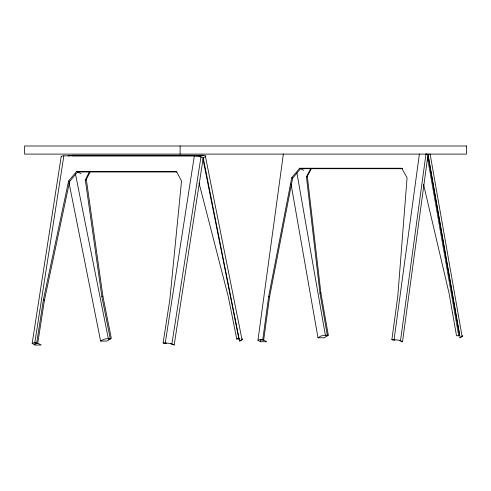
<?xml version="1.0" encoding="UTF-8"?>
<svg xmlns="http://www.w3.org/2000/svg" width="491" height="491" viewBox="0 0 491 491"><rect width="100%" height="100%" fill="white"/><g stroke="black" fill="none" stroke-linecap="round" stroke-linejoin="round"><path stroke-width="0.74" d="M257.941 340.288L259.266 339.723L262.771 339.643L266.76 341.742L260.365 341.742L257.941 340.288L283.362 153.947M260.365 341.742L260.672 339.471M262.771 339.643L268.669 296.404L291.734 177.773L299.651 168.235L401.755 168.235L407.076 177.773L397.771 296.404L391.873 339.643L392.775 340.116L394.979 340.116L394.077 339.643L391.873 339.643M402.657 168.708L300.553 168.708L292.636 178.245L269.571 296.883L263.673 340.116L261.715 340.116L260.813 339.643M419.394 154.057L394.077 339.643L398.925 340.165L402.51 341.742L428.035 154.647L429.011 153.984M400.515 340.693L426.041 153.597M32.16 343.43C35.021 341.939 38.679 343.547 41.25 345.007L34.99 345.007L32.16 343.43L61.228 156.334L63.314 155.819L194.35 155.807L199.254 156.334L203.243 157.906L239.559 341.055L241.922 339.655M63.861 155.807L34.793 342.908L35.818 343.381L37.733 343.381L44.448 300.148L69.618 181.51L77.578 171.973L176.797 171.973M34.99 345.007L35.34 342.736M36.708 342.908L43.423 299.67L68.593 181.032L76.553 171.5L176.533 171.5L181.529 181.032L169.837 299.67L163.116 342.908L164.147 343.381L166.308 343.381L165.277 342.908L163.116 342.908M194.35 155.807L165.277 342.908L170.181 343.43L174.176 345.007L203.243 157.906L205.723 156.414L205.919 155.782L203.342 155.266L72.852 155.266L67.973 155.929M171.899 343.958L200.972 156.856M75.448 173.875L108.413 339.011L110.328 339.011L101.876 296.687L85.33 180.062L89.62 171.396M85.33 180.062L86.336 179.467L90.295 171.463M296.92 172.949L325.459 335.746L327.411 335.746L319.997 293.422L306.433 176.797L310.699 168.794M306.433 176.797L307.311 176.201L311.226 168.867M462.479 336.04L459.889 337.79L462.313 336.298L462.362 335.666M239.811 341.055L242.284 339.563L242.333 338.796M319.997 293.422L320.875 292.826L307.311 176.201M291.04 184.039L317.99 337.79L321.034 335.961L325.742 335.157M320.875 292.826L328.295 335.15L324.391 337.79L317.99 337.79M423.512 184.223L449.099 293.422L456.513 335.746L458.723 335.746L459.607 335.15L428.158 155.77M72.852 155.266L71.852 155.862L202.335 155.862L203.342 155.266M101.876 296.687L102.883 296.091L86.336 179.467M69.004 182.677L100.618 341.055L104.031 339.226L108.83 338.422M108.413 339.011L109.419 338.409M199.033 183.033L228.29 296.687L236.742 339.011L237.742 338.409M236.742 339.011L238.902 339.011L239.909 338.409M326.994 335.15L328.295 335.15M100.618 341.055L106.885 341.055L111.334 338.409L102.883 296.091M402.51 341.742L399.613 340.349M174.176 345.007L170.911 343.614M76.553 171.5L81.095 173.599M68.593 181.032L69.618 181.51M43.423 299.67L44.448 300.148M426.704 153.947L428.035 154.647L460.141 337.79M299.651 168.235L303.641 170.334M291.734 177.773L292.636 178.245M268.669 296.404L269.571 296.883M61.522 156.721L61.228 156.334M205.465 156.586L242.032 339.735M202.936 158.863L238.902 339.011M430.122 154.076L462.092 336.47M427.409 157.12L458.723 335.746M180.117 145.993L180.117 154.106M466.45 145.993L24.55 145.993L24.55 154.106L466.45 154.106L466.45 145.993"/></g></svg>
